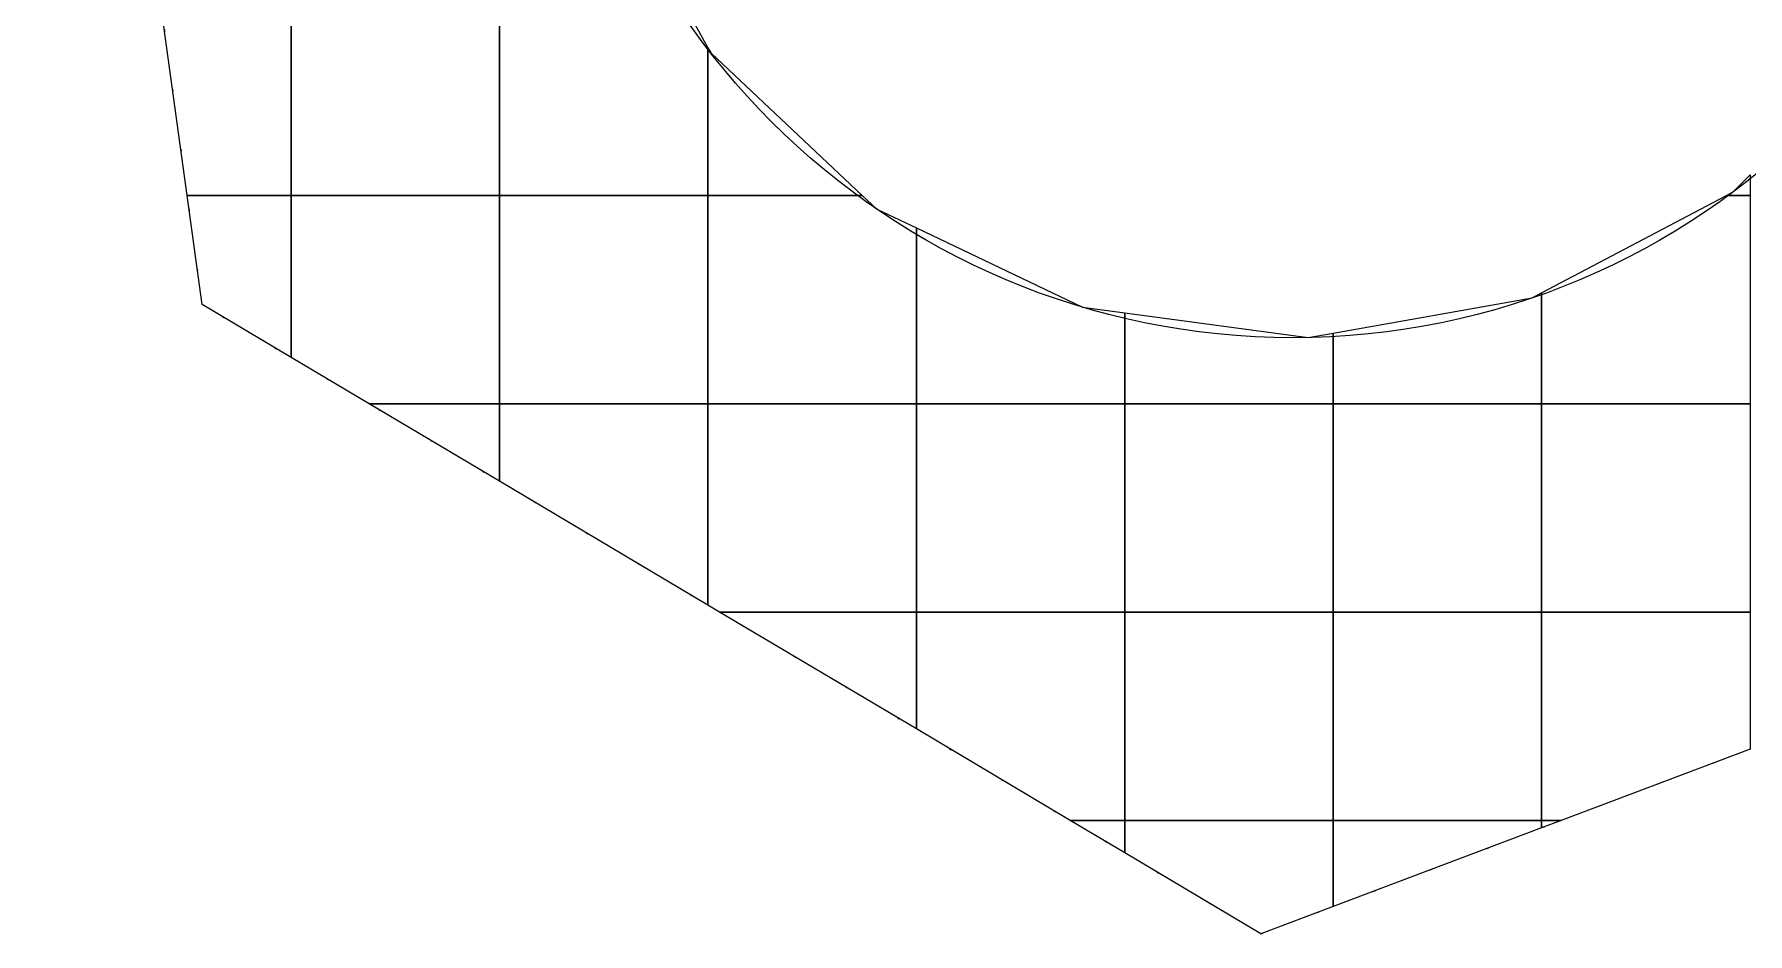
# Model space of a CAD drawing. Header units: metres. Extents: x 7423802 to 7424805, y 5547492 to 5548090.
# Drawn here: x 7424613.2 to 7424701.2, y 5547814.4 to 5547860.6 of the extents above; entities that cross this region are included whole.
import ezdxf
from ezdxf.lldxf.tags import DXFTag

# ---------------------------------------------------------------- set-up
doc = ezdxf.new("R2010")
doc.units = ezdxf.units.M
doc.header["$XCLIPFRAME"] = 0
doc.linetypes.add('ACAD_ISO07W100', pattern=[3, 0, -3])
doc.styles.get("Standard").update_dxf_attribs({"font": 'simplex.shx'})
tags = doc.linetypes.add('GAS_LINE', pattern='A,12.7,-5.08,["GAS",Standard,S=2.54,R=0,X=-2.54,Y=-1.27],-6.35', length=24.13).pattern_tags.tags
tags[6] = DXFTag(74, 10)
picture_1 = doc.add_image_def('image1.jpg', size_in_pixel=(1024, 1024))

msp = doc.modelspace()

# ---------------------------------------------------------------- linework, layer by layer
at = {"color": 2, "linetype": 'ACAD_ISO07W100', "lineweight": -3, "elevation": 208, "flags": 128}
msp.add_lwpolyline([(7424754.803, 5547896.905), (7424719.85, 5547949.608), (7424656.852, 5547955.141), (7424613.248, 5547909.337), (7424621.872, 5547846.688), (7424676.231, 5547814.369), (7424735.39, 5547836.718)], close=True, dxfattribs=at)
at = {"color": 3, "linetype": 'GAS_LINE', "lineweight": 5}
msp.add_circle((7424677.875, 5547882.839, 208), 37.854, dxfattribs=at)

# ---------------------------------------------------------------- pictures from other files: only their frames are drawn
image = msp.add_image(picture_1, insert=(7424615.736, 5547852.294, 208), size_in_units=(10.701, 10.701))
image.set_boundary_path([(371.87, -0.5), (1023.5, -0.5), (1023.5, 1023.5), (512.83, 1023.5), (371.87, -0.5)])
image = msp.add_image(picture_1, insert=(7424626.437, 5547852.294, 208), size_in_units=(10.701, 10.701))
image.dxf.flags = 7
image = msp.add_image(picture_1, insert=(7424637.137, 5547852.294, 208), size_in_units=(10.701, 10.701))
image.set_boundary_path([(1023.5, 297.29), (1023.5, 1023.5), (-0.5, 1023.5), (-0.5, -0.5), (858.46, -0.5), (1023.5, 297.29)])
image = msp.add_image(picture_1, insert=(7424647.838, 5547852.294, 208), size_in_units=(10.701, 10.701))
image.set_boundary_path([(757.87, 1023.5), (-0.5, 1023.5), (-0.5, 297.29), (14.67, 324.65), (757.87, 1023.5)])
image = msp.add_image(picture_1, insert=(7424690.641, 5547852.294, 208), size_in_units=(10.701, 10.701))
image.set_boundary_path([(1023.5, 922.45), (1023.5, 1023.5), (907.28, 1023.5), (942.94, 1004.68), (1023.5, 922.45)])
image = msp.add_image(picture_1, insert=(7424615.736, 5547841.593, 208), size_in_units=(10.701, 10.701))
image.set_boundary_path([(512.83, -0.5), (1023.5, -0.5), (1023.5, 795.71), (586.68, 536), (512.83, -0.5)])
image = msp.add_image(picture_1, insert=(7424626.437, 5547841.593, 208), size_in_units=(10.701, 10.701))
image.set_boundary_path([(-0.5, 795.71), (-0.5, -0.5), (1023.5, -0.5), (1023.5, 1023.5), (382.63, 1023.5), (-0.5, 795.71)])
image = msp.add_image(picture_1, insert=(7424637.137, 5547841.593, 208), size_in_units=(10.701, 10.701))
image.dxf.flags = 7
image = msp.add_image(picture_1, insert=(7424647.838, 5547841.593, 208), size_in_units=(10.701, 10.701))
image.set_boundary_path([(1023.5, 159.34), (1023.5, 1023.5), (-0.5, 1023.5), (-0.5, -0.5), (757.87, -0.5), (829.63, 66.98), (1023.5, 159.34)])
image = msp.add_image(picture_1, insert=(7424690.641, 5547841.593, 208), size_in_units=(10.701, 10.701))
image.set_boundary_path([(907.28, -0.5), (1023.5, -0.5), (1023.5, 1023.5), (-0.5, 1023.5), (-0.5, 478.57), (907.28, -0.5)])
image = msp.add_image(picture_1, insert=(7424658.539, 5547841.593, 208), size_in_units=(10.701, 10.701))
image.set_boundary_path([(1023.5, 576.25), (1023.5, 1023.5), (-0.5, 1023.5), (-0.5, 159.34), (815.55, 548.1), (1023.5, 576.25)])
image = msp.add_image(picture_1, insert=(7424679.94, 5547841.593, 208), size_in_units=(10.701, 10.701))
image.set_boundary_path([(1023.5, 478.57), (1023.5, 1023.5), (-0.5, 1023.5), (-0.5, 676.26), (977.59, 502.8), (1023.5, 478.57)])
image = msp.add_image(picture_1, insert=(7424669.239, 5547841.593, 208), size_in_units=(10.701, 10.701))
image.set_boundary_path([(1023.5, 676.26), (1023.5, 1023.5), (-0.5, 1023.5), (-0.5, 576.25), (900.11, 698.15), (1023.5, 676.26)])
image = msp.add_image(picture_1, insert=(7424626.437, 5547830.893, 208), size_in_units=(10.701, 10.701))
image.set_boundary_path([(382.63, -0.5), (1023.5, -0.5), (1023.5, 380.53), (382.63, -0.5)])
image = msp.add_image(picture_1, insert=(7424637.137, 5547830.893, 208), size_in_units=(10.701, 10.701))
image.set_boundary_path([(-0.5, 380.53), (-0.5, -0.5), (1023.5, -0.5), (1023.5, 989.35), (-0.5, 380.53)])
image = msp.add_image(picture_1, insert=(7424647.838, 5547830.893, 208), size_in_units=(10.701, 10.701))
image.set_boundary_path([(-0.5, 989.35), (-0.5, -0.5), (1023.5, -0.5), (1023.5, 1023.5), (56.95, 1023.5), (-0.5, 989.35)])
image = msp.add_image(picture_1, insert=(7424658.539, 5547830.893, 208), size_in_units=(10.701, 10.701))
image.dxf.flags = 7
image = msp.add_image(picture_1, insert=(7424669.239, 5547830.893, 208), size_in_units=(10.701, 10.701))
image.dxf.flags = 7
image = msp.add_image(picture_1, insert=(7424679.94, 5547830.893, 208), size_in_units=(10.701, 10.701))
image.dxf.flags = 7
image = msp.add_image(picture_1, insert=(7424690.641, 5547830.893, 208), size_in_units=(10.701, 10.701))
image.dxf.flags = 7
image = msp.add_image(picture_1, insert=(7424647.838, 5547820.192, 208), size_in_units=(10.701, 10.701))
image.set_boundary_path([(56.95, -0.5), (1023.5, -0.5), (1023.5, 574.16), (56.95, -0.5)])
image = msp.add_image(picture_1, insert=(7424658.539, 5547820.192, 208), size_in_units=(10.701, 10.701))
image.set_boundary_path([(-0.5, 574.16), (-0.5, -0.5), (1023.5, -0.5), (1023.5, 1023.5), (755.26, 1023.5), (-0.5, 574.16)])
image = msp.add_image(picture_1, insert=(7424669.239, 5547820.192, 208), size_in_units=(10.701, 10.701))
image.dxf.flags = 7
image = msp.add_image(picture_1, insert=(7424679.94, 5547820.192, 208), size_in_units=(10.701, 10.701))
image.dxf.flags = 7
image = msp.add_image(picture_1, insert=(7424690.641, 5547820.192, 208), size_in_units=(10.701, 10.701))
image.set_boundary_path([(95.62, 1023.5), (-0.5, 1023.5), (-0.5, -0.5), (1023.5, -0.5), (1023.5, 672.98), (95.62, 1023.5)])
image = msp.add_image(picture_1, insert=(7424658.539, 5547809.492, 208), size_in_units=(10.701, 10.701))
image.set_boundary_path([(755.26, -0.5), (1023.5, -0.5), (1023.5, 158.98), (755.26, -0.5)])
image = msp.add_image(picture_1, insert=(7424669.239, 5547809.492, 208), size_in_units=(10.701, 10.701))
image.set_boundary_path([(-0.5, 158.98), (-0.5, -0.5), (1023.5, -0.5), (1023.5, 422.65), (668.52, 556.75), (-0.5, 158.98)])
image = msp.add_image(picture_1, insert=(7424679.94, 5547809.492, 208), size_in_units=(10.701, 10.701))
image.set_boundary_path([(-0.5, 422.65), (-0.5, -0.5), (1023.5, -0.5), (1023.5, 35.81), (-0.5, 422.65)])
image = msp.add_image(picture_1, insert=(7424690.641, 5547809.492, 208), size_in_units=(10.701, 10.701))
image.set_boundary_path([(-0.5, 35.81), (-0.5, -0.5), (95.62, -0.5), (-0.5, 35.81)])

doc.saveas('drawing.dxf')
